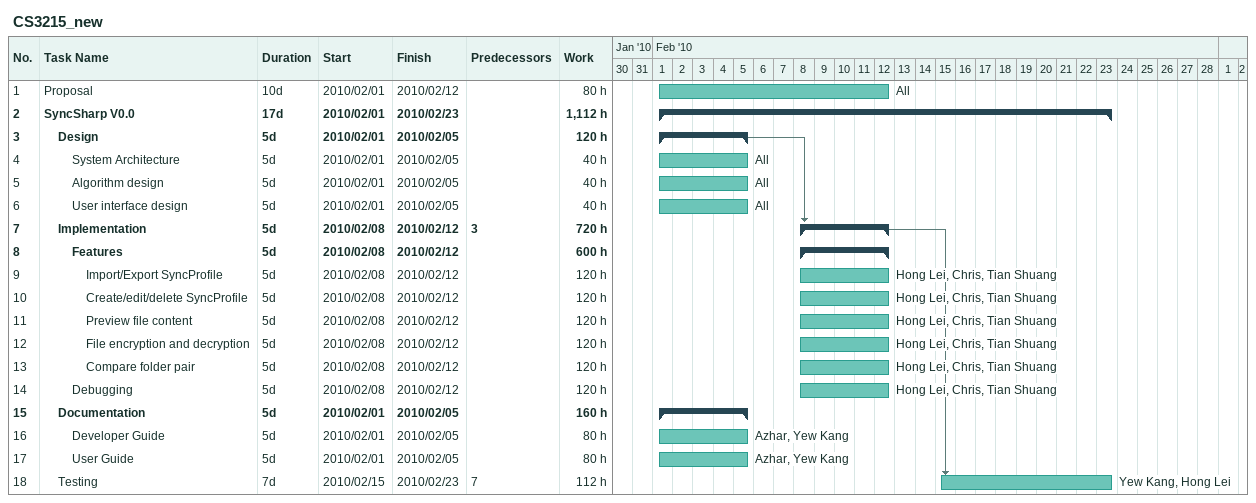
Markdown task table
CS3215_new

| ID | Level | Task | Duration | Start | Finish | Predecessors | Resources | Work (h) |
|---|---|---|---|---|---|---|---|---|
| 1 | 1 | Proposal | 10d | 2010-02-01 | 2010-02-12 |  | All | 80 |
| 2 | 1 | **SyncSharp V0.0** | 17d | 2010-02-01 | 2010-02-23 |  |  | 1112 |
| 3 | 2 | **Design** | 5d | 2010-02-01 | 2010-02-05 |  |  | 120 |
| 4 | 3 | System Architecture | 5d | 2010-02-01 | 2010-02-05 |  | All | 40 |
| 5 | 3 | Algorithm design | 5d | 2010-02-01 | 2010-02-05 |  | All | 40 |
| 6 | 3 | User interface design | 5d | 2010-02-01 | 2010-02-05 |  | All | 40 |
| 7 | 2 | **Implementation** | 5d | 2010-02-08 | 2010-02-12 | 3 |  | 720 |
| 8 | 3 | **Features** | 5d | 2010-02-08 | 2010-02-12 |  |  | 600 |
| 9 | 4 | Import/Export SyncProfile | 5d | 2010-02-08 | 2010-02-12 |  | Hong Lei, Chris, Tian Shuang | 120 |
| 10 | 4 | Create/edit/delete SyncProfile | 5d | 2010-02-08 | 2010-02-12 |  | Hong Lei, Chris, Tian Shuang | 120 |
| 11 | 4 | Preview file content | 5d | 2010-02-08 | 2010-02-12 |  | Hong Lei, Chris, Tian Shuang | 120 |
| 12 | 4 | File encryption and decryption | 5d | 2010-02-08 | 2010-02-12 |  | Hong Lei, Chris, Tian Shuang | 120 |
| 13 | 4 | Compare folder pair | 5d | 2010-02-08 | 2010-02-12 |  | Hong Lei, Chris, Tian Shuang | 120 |
| 14 | 3 | Debugging | 5d | 2010-02-08 | 2010-02-12 |  | Hong Lei, Chris, Tian Shuang | 120 |
| 15 | 2 | **Documentation** | 5d | 2010-02-01 | 2010-02-05 |  |  | 160 |
| 16 | 3 | Developer Guide | 5d | 2010-02-01 | 2010-02-05 |  | Azhar, Yew Kang | 80 |
| 17 | 3 | User Guide | 5d | 2010-02-01 | 2010-02-05 |  | Azhar, Yew Kang | 80 |
| 18 | 2 | Testing | 7d | 2010-02-15 | 2010-02-23 | 7 | Yew Kang, Hong Lei | 112 |
